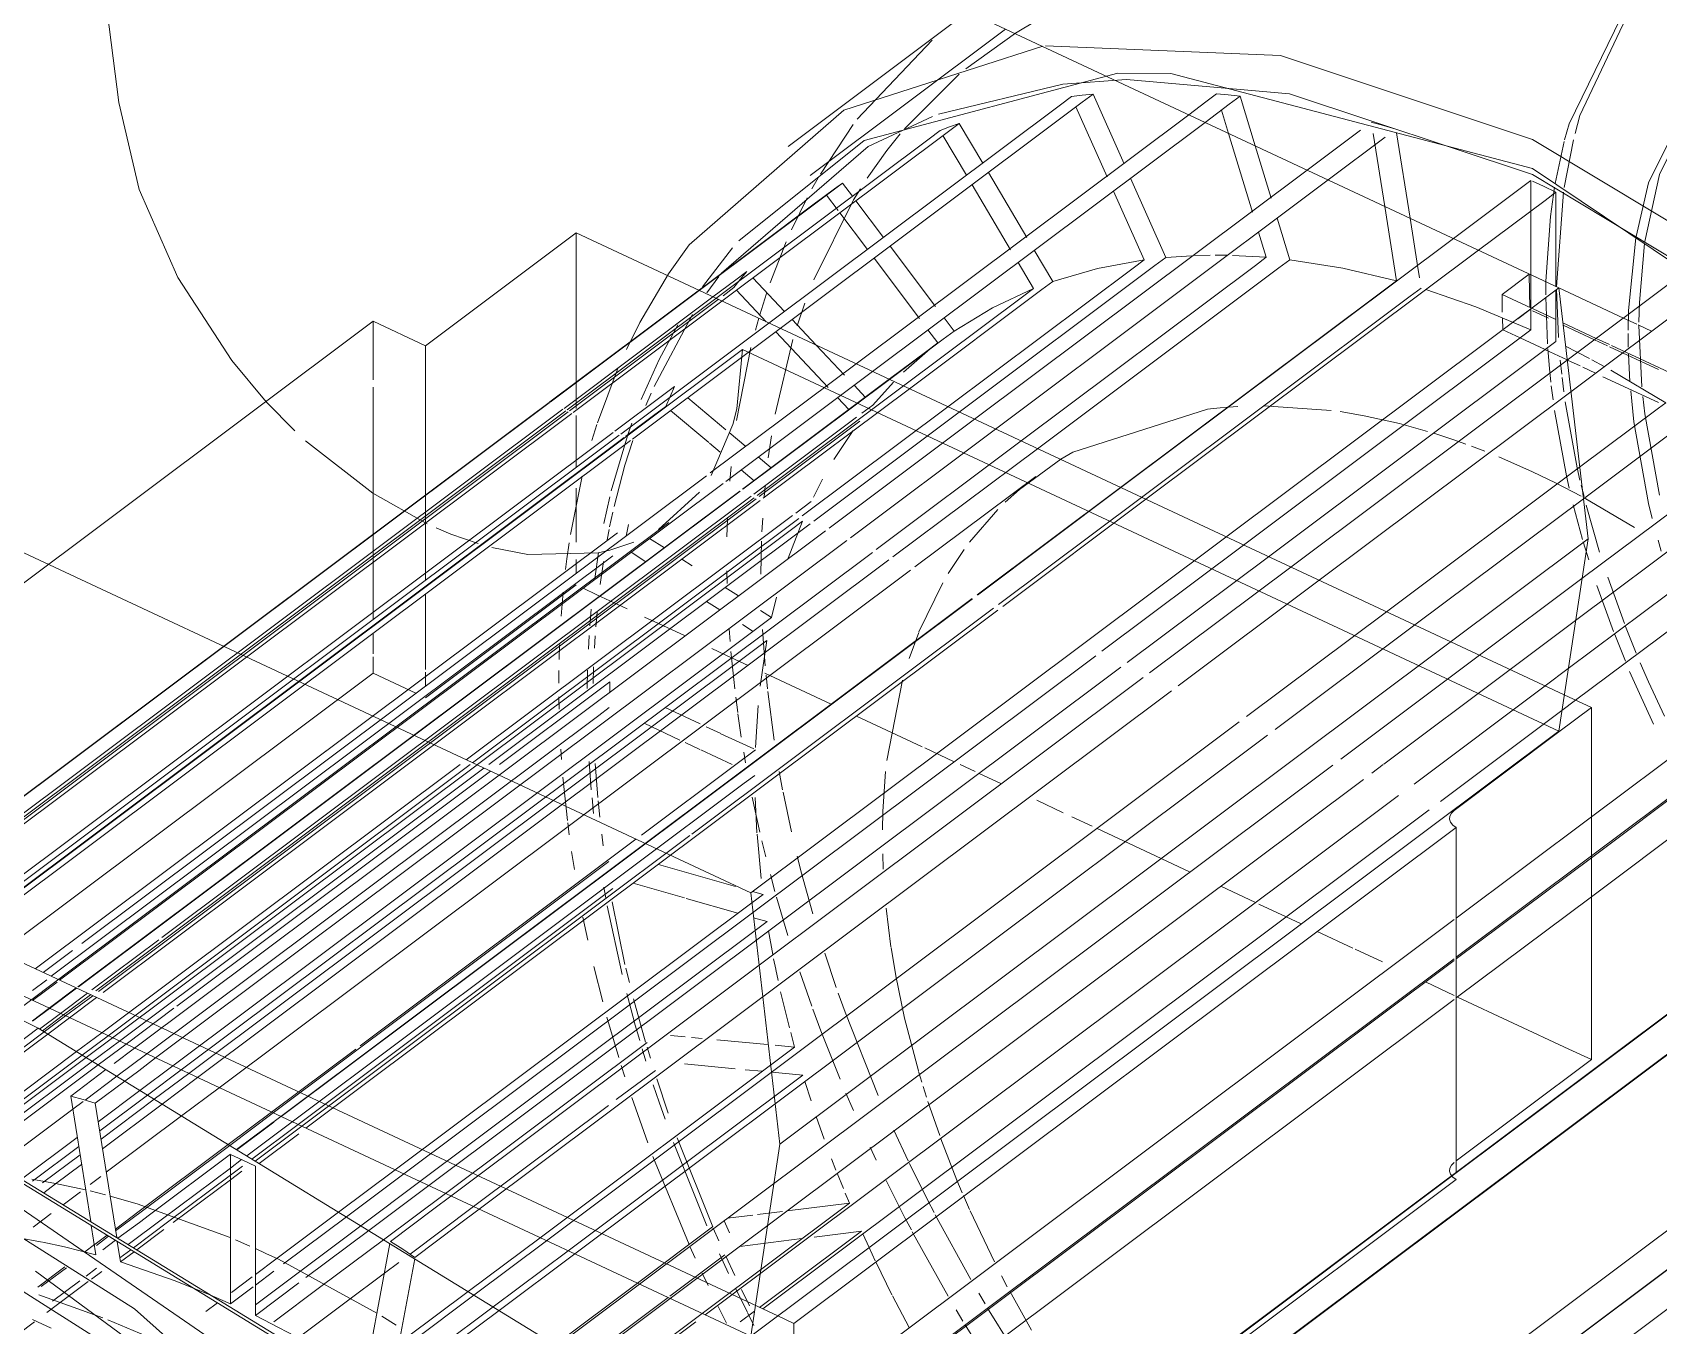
# Model space of a CAD drawing. Header units: metres. Extents: x 147 to 427, y -16 to 162.
# Drawn here: x 407.6373 to 407.7303, y -10.0002 to -9.9262 of the extents above; entities that cross this region are included whole.
import ezdxf

# ---------------------------------------------------------------- set-up
doc = ezdxf.new("R2010")
doc.units = ezdxf.units.M
doc.layers.add('P-PIPE', color=7, linetype='Continuous', lineweight=5)
doc.layers.add('P-SANR-FIXT', color=7, linetype='Continuous', lineweight=5)

# ---------------------------------------------------------------- blocks, each defined once
blk = doc.blocks.new('Bomba Jacuzzi1 - 15B-T 1_1_2CV TRIF_220_380V _1 1_2CV_-V294-CAIXA D')
at = {"layer": 'P-SANR-FIXT', "color": 4, "lineweight": 15, "true_color": 0x00ffff}
for p, q in [((177.049923, -9.902236), (177.132467, -9.940847)), ((177.111296, -9.930944), (177.112272, -9.930213)), ((177.112235, -9.931383), (177.113617, -9.930348)), ((177.118073, -9.934114), (177.121121, -9.931831)), ((177.119275, -9.934677), (177.122529, -9.932239)), ((177.126447, -9.938031), (177.130255, -9.935177)), ((177.127876, -9.9387), (177.131683, -9.935847)), ((177.132949, -9.944992), (177.139406, -9.940154)), ((177.086244, -9.975483), (177.132467, -9.940847)), ((177.132467, -9.940847), (177.134138, -9.955223)), ((177.133159, -9.9468), (177.140813, -9.941065)), ((177.133794, -9.957489), (177.148307, -9.946614)), ((177.133428, -9.959895), (177.149651, -9.947739)), ((177.133871, -9.952922), (177.139368, -9.948803)), ((177.086244, -9.975483), (177.039993, -9.953848)), ((177.133432, -9.964458), (177.146806, -9.954437)), ((177.13433, -9.971132), (177.156699, -9.954371)), ((177.087915, -9.989859), (177.134138, -9.955223)), ((177.134138, -9.955223), (177.132467, -9.96622)), ((177.13433, -9.973369), (177.15794, -9.955678)), ((177.13433, -9.975706), (177.153781, -9.961131)), ((177.09616, -10.014284), (177.164333, -9.963202)), ((177.09783, -10.015307), (177.165434, -9.964651)), ((177.13433, -9.964878), (177.132781, -9.964153)), ((177.132467, -9.966274), (177.13433, -9.964878)), ((177.13433, -9.985026), (177.13433, -9.964878)), ((177.132467, -9.96622), (177.086244, -10.000855)), ((177.088713, -10.000129), (177.126596, -9.971742)), ((177.126596, -9.971742), (177.126596, -9.991478)), ((177.105391, -10.021999), (177.170984, -9.97285)), ((177.106203, -10.023635), (177.171912, -9.974398)), ((177.087915, -9.989859), (177.086244, -9.975483)), ((177.104382, -10.020491), (177.164611, -9.975361)), ((177.039558, -9.979018), (177.086244, -10.000855)), ((177.043952, -9.982458), (177.047522, -9.979782)), ((177.038567, -9.988419), (177.045492, -9.98323)), ((177.045492, -9.98323), (177.100624, -10.01702)), ((177.13433, -9.985026), (177.126596, -9.990821)), ((177.050434, -9.98626), (177.051235, -9.98566)), ((177.056842, -9.990186), (177.058961, -9.988598)), ((177.058119, -9.990969), (177.060389, -9.989268)), ((177.086244, -10.000855), (177.087915, -9.989859)), ((177.044262, -9.991712), (177.093929, -10.022125)), ((177.065632, -9.995433), (177.068112, -9.993575)), ((177.067039, -9.996344), (177.069519, -9.994486)), ((177.075167, -10.001418), (177.077003, -10.000043)), ((177.087789, -9.999697), (177.088713, -10.000129)), ((177.088713, -10.00972), (177.088713, -10.000129))]:
    blk.add_line(p, q, dxfattribs=at)
at = {"layer": 'P-SANR-FIXT', "color": 131, "lineweight": 15, "true_color": 0x80ffff}
for p, q in [((177.050096, -9.930241), (177.048144, -9.914999)), ((177.098003, -9.925557), (177.088394, -9.932757)), ((177.100818, -9.926043), (177.08964, -9.93442)), ((177.102944, -9.927015), (177.091576, -9.930689)), ((177.092729, -9.932412), (177.107238, -9.928563)), ((177.087287, -9.942873), (177.103967, -9.930375)), ((177.087935, -9.943176), (177.105209, -9.930233)), ((177.112272, -9.930213), (177.112892, -9.929748)), ((177.113617, -9.930348), (177.114237, -9.929883)), ((177.114237, -9.929883), (177.1151, -9.932724)), ((177.092267, -9.945202), (177.111296, -9.930944)), ((177.084595, -9.941614), (177.097554, -9.931904)), ((177.093206, -9.945642), (177.112235, -9.931383)), ((177.123181, -9.931978), (177.123958, -9.936867)), ((177.084258, -9.941456), (177.096452, -9.93232)), ((177.085564, -9.938164), (177.092729, -9.932412)), ((177.099045, -9.948373), (177.118073, -9.934114)), ((177.100247, -9.948935), (177.119275, -9.934677)), ((177.130255, -9.935177), (177.130875, -9.934713)), ((177.130969, -9.934756), (177.131589, -9.935043)), ((177.131589, -9.935043), (177.132303, -9.935383)), ((177.090751, -9.935398), (177.03612, -9.976333)), ((177.083294, -9.941005), (177.090882, -9.935319)), ((177.131683, -9.935847), (177.132303, -9.935383)), ((177.131986, -9.936778), (177.132226, -9.935086)), ((177.132303, -9.935383), (177.132303, -9.940771)), ((177.132727, -9.935386), (177.132343, -9.940789)), ((177.076255, -9.937712), (177.067639, -9.944168)), ((177.132781, -9.964153), (177.076255, -9.937712)), ((177.107418, -9.952289), (177.126447, -9.938031)), ((177.108847, -9.952958), (177.127876, -9.9387)), ((177.136881, -9.937985), (177.136459, -9.942158)), ((177.137079, -9.941693), (177.137377, -9.938317)), ((177.132467, -9.940856), (177.136162, -9.942585)), ((177.064638, -9.942764), (177.037385, -9.963185)), ((177.067639, -9.944168), (177.064638, -9.942764)), ((177.134612, -9.943746), (177.1327, -9.942851)), ((177.13286, -9.9442), (177.133525, -9.944537)), ((177.039558, -9.979018), (177.085781, -9.944382)), ((177.085781, -9.944382), (177.085446, -9.94777)), ((177.132467, -9.96622), (177.085781, -9.944382)), ((177.115867, -9.956242), (177.131683, -9.944391)), ((177.11714, -9.956837), (177.132949, -9.944992)), ((177.118755, -9.957593), (177.133159, -9.9468)), ((177.133661, -9.951115), (177.138165, -9.947739)), ((177.124224, -9.960151), (177.133871, -9.952922)), ((177.133011, -9.962642), (177.145462, -9.953312)), ((177.133917, -9.952878), (177.136799, -9.954579)), ((177.047522, -9.979782), (177.081554, -9.954282)), ((177.127929, -9.961884), (177.133794, -9.957489)), ((177.129681, -9.962703), (177.133428, -9.959895)), ((177.13433, -9.97347), (177.152539, -9.959825)), ((177.132645, -9.965048), (177.133432, -9.964458)), ((177.126478, -9.970762), (177.132467, -9.966274)), ((177.126596, -9.991516), (177.158986, -9.967246)), ((177.097857, -10.015324), (177.160088, -9.968694)), ((177.126596, -9.976927), (177.13433, -9.971132)), ((177.126596, -9.979163), (177.13433, -9.973369)), ((177.126596, -9.9815), (177.13433, -9.975706)), ((177.085478, -10.007737), (177.126478, -9.977016)), ((177.043867, -9.979152), (177.087789, -9.999697)), ((177.08712, -10.008743), (177.126478, -9.979252)), ((177.088835, -10.009795), (177.126478, -9.981589)), ((177.049827, -9.985251), (177.051003, -9.984371)), ((177.051235, -9.98566), (177.052205, -9.984933)), ((177.133048, -9.984426), (177.13433, -9.985026)), ((177.047348, -9.98711), (177.04936, -9.985601)), ((177.047348, -9.98711), (177.04849, -9.994301)), ((177.048755, -9.987518), (177.050434, -9.98626)), ((177.049977, -9.995212), (177.048755, -9.987518)), ((177.056481, -9.990457), (177.056481, -9.996674)), ((177.057909, -9.997535), (177.057909, -9.991126)), ((177.093699, -10.022209), (177.044117, -9.991821)), ((177.045114, -9.991877), (177.04648, -9.992116)), ((177.04648, -9.992116), (177.048192, -9.992483)), ((177.064391, -9.994813), (177.067825, -9.99224)), ((177.126596, -9.99189), (177.096463, -10.01447)), ((177.05115, -9.993281), (177.056471, -9.995211)), ((177.068112, -9.993575), (177.069098, -9.992835)), ((177.069519, -9.994486), (177.070713, -9.993591)), ((177.065608, -9.995559), (177.064498, -10.001508)), ((177.065915, -10.002363), (177.067023, -9.996427)), ((177.071857, -9.999389), (177.076182, -9.996149)), ((177.059228, -9.996458), (177.06485, -9.999533)), ((177.077003, -10.000043), (177.079887, -9.997882)), ((177.078357, -10.00116), (177.081639, -9.998701))]:
    blk.add_line(p, q, dxfattribs=at)
at = {"layer": 'P-SANR-FIXT', "color": 254, "lineweight": 15, "true_color": 0xbfffff}
for p, q in [((177.092332, -9.931198), (177.096622, -9.926671)), ((177.103967, -9.930375), (177.104587, -9.929911)), ((177.105209, -9.930233), (177.105829, -9.929768)), ((177.105829, -9.929768), (177.107602, -9.933752)), ((177.11358, -9.932013), (177.113175, -9.930679)), ((177.090229, -9.934345), (177.092104, -9.931501)), ((177.096452, -9.93232), (177.097072, -9.931855)), ((177.097554, -9.931904), (177.098174, -9.931439)), ((177.098174, -9.931439), (177.099516, -9.93371)), ((177.122508, -9.936189), (177.121845, -9.93202)), ((177.094031, -9.933001), (177.092908, -9.934581)), ((177.1151, -9.932724), (177.11601, -9.935717)), ((177.132262, -9.934878), (177.132777, -9.93248)), ((177.133304, -9.932386), (177.132767, -9.935115)), ((177.090882, -9.935319), (177.091502, -9.934855)), ((177.091502, -9.934855), (177.092067, -9.935605)), ((177.130875, -9.93557), (177.130875, -9.934713)), ((177.130875, -9.940103), (177.130875, -9.935586)), ((177.083278, -9.940998), (177.089952, -9.935997)), ((177.123958, -9.936867), (177.124388, -9.939574)), ((177.131734, -9.94048), (177.131986, -9.936778)), ((177.076255, -9.947753), (177.076255, -9.937712)), ((177.083478, -9.94079), (177.085206, -9.938572)), ((177.098175, -9.947966), (177.109369, -9.939579)), ((177.081544, -9.94006), (177.079897, -9.942846)), ((177.08374, -9.941133), (177.084422, -9.940201)), ((177.08408, -9.941373), (177.085396, -9.940387)), ((177.102648, -9.950059), (177.116462, -9.939708)), ((177.074771, -9.947391), (177.083294, -9.941005)), ((177.075748, -9.947833), (177.084258, -9.941456)), ((177.108605, -9.952845), (177.123973, -9.941329)), ((177.132303, -9.94097), (177.132303, -9.943926)), ((177.076089, -9.947987), (177.084595, -9.941614)), ((177.136459, -9.942158), (177.136433, -9.94327)), ((177.137053, -9.942816), (177.137079, -9.941693)), ((177.064638, -9.946125), (177.064638, -9.942764)), ((177.078817, -9.94922), (177.087287, -9.942873)), ((177.085723, -9.944834), (177.087935, -9.943176)), ((177.134506, -9.943825), (177.132716, -9.942987)), ((177.136162, -9.942585), (177.136925, -9.942942)), ((177.137007, -9.94298), (177.137776, -9.94334)), ((177.067639, -9.957596), (177.067639, -9.944168)), ((177.114438, -9.955573), (177.130255, -9.943721)), ((177.131683, -9.944391), (177.132303, -9.943926)), ((177.135359, -9.944095), (177.134612, -9.943746)), ((177.140345, -9.946427), (177.135474, -9.944149)), ((177.083928, -9.951451), (177.092267, -9.945202)), ((177.133525, -9.944537), (177.134228, -9.944903)), ((177.134362, -9.944974), (177.13507, -9.945357)), ((177.084813, -9.95193), (177.093206, -9.945642)), ((177.135452, -9.945569), (177.138581, -9.947427)), ((177.064638, -9.956564), (177.064638, -9.946541)), ((177.036835, -9.975817), (177.074708, -9.947438)), ((177.037762, -9.976296), (177.075677, -9.947886)), ((177.038099, -9.976454), (177.076015, -9.948043)), ((177.060175, -9.949046), (177.058536, -9.94737)), ((177.138228, -9.952729), (177.137386, -9.948056)), ((177.138165, -9.947739), (177.138581, -9.947427)), ((177.076255, -9.95114), (177.076255, -9.948154)), ((177.090729, -9.954604), (177.099045, -9.948373)), ((177.091946, -9.955154), (177.100247, -9.948935)), ((177.123355, -9.948625), (177.124959, -9.949071)), ((177.03936, -9.978785), (177.078719, -9.949294)), ((177.125321, -9.949181), (177.126401, -9.949533)), ((177.122609, -9.959395), (177.133661, -9.951115)), ((177.04671, -9.980481), (177.084663, -9.952043)), ((177.099212, -9.958438), (177.107418, -9.952289)), ((177.132272, -9.95201), (177.133739, -9.952781)), ((177.133749, -9.952144), (177.13391, -9.952803)), ((177.10066, -9.959093), (177.108847, -9.952958)), ((177.051003, -9.984371), (177.090526, -9.954756)), ((177.052205, -9.984933), (177.091733, -9.955314)), ((177.107772, -9.962307), (177.115867, -9.956242)), ((177.064638, -9.957781), (177.064638, -9.956568)), ((177.109062, -9.96289), (177.11714, -9.956837)), ((177.110698, -9.96363), (177.118755, -9.957593)), ((177.059376, -9.988288), (177.098935, -9.958646)), ((177.060805, -9.988956), (177.100371, -9.95931)), ((177.116239, -9.966134), (177.124224, -9.960151)), ((177.119992, -9.96783), (177.127929, -9.961884)), ((177.067825, -9.99224), (177.107421, -9.962571)), ((177.122457, -9.968116), (177.129681, -9.962703)), ((177.131681, -9.963639), (177.133011, -9.962642)), ((177.069098, -9.992835), (177.108699, -9.963162)), ((177.070713, -9.993591), (177.110321, -9.963912)), ((177.125701, -9.970251), (177.132645, -9.965048)), ((177.076182, -9.996149), (177.115813, -9.966453)), ((177.079887, -9.997882), (177.119533, -9.968174)), ((177.121767, -9.968633), (177.12243, -9.968136)), ((177.081639, -9.998701), (177.121293, -9.968988)), ((177.086936, -9.999298), (177.12506, -9.970731)), ((177.126596, -9.979265), (177.13433, -9.97347)), ((177.105383, -10.021986), (177.165541, -9.976909)), ((177.118654, -9.977693), (177.120681, -9.978641)), ((177.120818, -9.978705), (177.122387, -9.979439)), ((177.087194, -10.008789), (177.126478, -9.979354)), ((177.045164, -9.98164), (177.046566, -9.980589)), ((177.124835, -9.980584), (177.126478, -9.981353)), ((177.126672, -9.981444), (177.133048, -9.984426)), ((177.048584, -9.985125), (177.050133, -9.983964)), ((177.05258, -9.987575), (177.054606, -9.986057)), ((177.055846, -9.986636), (177.053688, -9.988253)), ((177.057902, -9.990836), (177.060563, -9.988843)), ((177.04648, -9.992146), (177.04797, -9.991029)), ((177.049068, -9.991715), (177.048456, -9.992173)), ((177.063114, -9.99403), (177.066395, -9.991571)), ((177.096188, -10.014301), (177.126596, -9.991516)), ((177.047901, -9.992589), (177.046909, -9.993333)), ((177.04846, -9.992547), (177.049328, -9.992765)), ((177.053208, -9.994354), (177.056481, -9.991901)), ((177.049595, -9.992836), (177.05115, -9.993281)), ((177.051125, -9.995915), (177.052679, -9.99475)), ((177.056774, -9.995339), (177.057597, -9.995699)), ((177.060805, -9.9975), (177.064391, -9.994813)), ((177.070415, -9.998505), (177.074567, -9.995394)), ((177.056481, -9.996674), (177.056481, -9.999)), ((177.057909, -9.99967), (177.057909, -9.997535)), ((177.057909, -9.99967), (177.060389, -9.997812)), ((177.056481, -9.999), (177.055485, -9.99856)), ((177.065152, -9.999718), (177.065971, -10.00023)), ((177.068412, -10.001971), (177.071857, -9.999389)), ((177.07852, -10.003472), (177.083096, -10.000043))]:
    blk.add_line(p, q, dxfattribs=at)
at = {"layer": 'P-SANR-FIXT', "color": 7, "lineweight": 15, "true_color": 0xdfffff}
for p, q in [((177.101383, -9.926269), (177.098544, -9.92832)), ((177.106626, -9.934492), (177.10485, -9.930502)), ((177.094793, -9.932046), (177.094031, -9.933001)), ((177.098582, -9.93441), (177.097239, -9.932139)), ((177.114951, -9.936521), (177.11358, -9.932013)), ((177.089747, -9.935196), (177.090101, -9.934566)), ((177.099839, -9.934256), (177.102033, -9.937968)), ((177.10797, -9.934579), (177.109989, -9.939114)), ((177.089952, -9.935997), (177.090572, -9.935533)), ((177.09125, -9.936434), (177.090581, -9.935545)), ((177.092523, -9.935178), (177.092132, -9.935816)), ((177.092264, -9.935868), (177.09384, -9.937963)), ((177.116358, -9.936863), (177.117082, -9.939243)), ((177.123186, -9.940455), (177.122508, -9.936189)), ((177.101708, -9.949619), (177.115117, -9.939571)), ((177.109369, -9.939579), (177.109989, -9.939114)), ((177.109989, -9.939114), (177.111481, -9.939014)), ((177.116462, -9.939708), (177.117082, -9.939243)), ((177.124388, -9.939574), (177.124499, -9.940274)), ((177.085396, -9.940387), (177.086016, -9.939923)), ((177.097525, -9.947662), (177.108125, -9.939719)), ((177.129224, -9.941226), (177.130774, -9.940064)), ((177.130875, -9.943256), (177.130875, -9.940103)), ((177.130969, -9.940155), (177.131855, -9.94057)), ((177.131723, -9.941263), (177.131734, -9.94048)), ((177.074755, -9.947384), (177.083278, -9.940998)), ((177.075568, -9.947752), (177.08408, -9.941373)), ((177.095322, -9.946631), (177.102902, -9.940951)), ((177.107402, -9.952282), (177.122566, -9.94092)), ((177.123973, -9.941329), (177.124593, -9.940865)), ((177.13091, -9.942014), (177.129224, -9.941226)), ((177.129224, -9.941226), (177.129236, -9.942239)), ((177.132344, -9.940925), (177.132447, -9.943698)), ((177.132303, -9.942666), (177.130969, -9.942042)), ((177.079897, -9.942846), (177.079132, -9.944384)), ((177.130255, -9.943721), (177.130875, -9.943256)), ((177.137219, -9.946521), (177.137051, -9.943001)), ((177.130254, -9.943722), (177.131683, -9.944391)), ((177.131933, -9.945465), (177.131841, -9.944353)), ((177.135252, -9.944174), (177.134506, -9.943825)), ((177.138165, -9.945536), (177.135369, -9.944229)), ((177.136431, -9.943465), (177.136443, -9.944258)), ((177.079473, -9.949517), (177.085723, -9.944834)), ((177.131711, -9.944404), (177.132948, -9.944982)), ((177.132957, -9.944986), (177.133685, -9.945327)), ((177.136454, -9.944641), (177.136538, -9.94624)), ((177.133836, -9.945398), (177.134571, -9.945741)), ((177.134993, -9.945939), (177.138165, -9.947423)), ((177.136579, -9.946751), (177.136766, -9.948521)), ((177.137386, -9.948056), (177.137274, -9.947082)), ((177.036825, -9.975806), (177.074693, -9.947431)), ((177.037584, -9.976213), (177.075498, -9.947804)), ((177.089848, -9.954206), (177.098175, -9.947966)), ((177.113301, -9.947698), (177.114107, -9.947642)), ((177.115602, -9.947605), (177.119448, -9.947868)), ((177.040163, -9.978972), (177.079369, -9.949594)), ((177.126401, -9.949533), (177.12715, -9.949795)), ((177.12748, -9.949916), (177.128237, -9.950204)), ((177.09438, -9.956254), (177.102648, -9.950059)), ((177.129044, -9.950528), (177.130969, -9.951376)), ((177.04799, -9.978379), (177.08372, -9.951607)), ((177.102546, -9.951644), (177.095635, -9.956822)), ((177.130969, -9.951376), (177.132272, -9.95201)), ((177.13306, -9.952318), (177.132901, -9.951613)), ((177.133521, -9.951148), (177.13368, -9.951853)), ((177.083322, -9.95254), (177.080963, -9.95469)), ((177.100414, -9.958982), (177.108605, -9.952845)), ((177.134034, -9.953287), (177.134805, -9.955986)), ((177.071256, -9.968136), (177.089653, -9.954352)), ((177.134176, -9.956422), (177.133864, -9.955383)), ((177.138145, -9.955294), (177.138322, -9.955916)), ((177.054606, -9.986057), (177.094145, -9.95643)), ((177.07819, -9.955877), (177.077526, -9.956025)), ((177.106324, -9.961653), (177.114438, -9.955573)), ((177.09539, -9.957006), (177.055846, -9.986636)), ((177.064638, -9.959845), (177.064638, -9.957781)), ((177.082885, -9.972117), (177.100127, -9.959197)), ((177.114603, -9.965395), (177.122609, -9.959395)), ((177.136276, -9.96223), (177.135665, -9.960703)), ((177.136285, -9.960239), (177.136896, -9.961766)), ((177.066395, -9.991571), (177.105985, -9.961907)), ((177.124186, -9.969254), (177.131681, -9.963639)), ((177.074567, -9.995394), (177.114191, -9.965703)), ((177.050133, -9.983964), (177.07098, -9.968343)), ((177.083638, -9.999637), (177.123301, -9.969917)), ((177.060563, -9.988843), (177.082766, -9.972205)), ((177.116877, -9.976862), (177.117731, -9.977262)), ((177.045771, -9.980042), (177.04744, -9.978791)), ((177.046034, -9.983563), (177.04728, -9.982629)), ((177.048003, -9.984769), (177.049483, -9.98366)), ((177.048232, -9.98491), (177.04974, -9.98378)), ((177.041733, -9.990258), (177.048584, -9.985125)), ((177.05174, -9.98706), (177.053666, -9.985617)), ((177.052126, -9.987296), (177.054098, -9.985819)), ((177.04917, -9.99013), (177.05258, -9.987575)), ((177.053688, -9.988253), (177.049384, -9.991478)), ((177.056827, -9.990178), (177.05936, -9.98828)), ((177.045161, -9.991989), (177.047808, -9.990006)), ((177.045735, -9.992085), (177.047882, -9.990476)), ((177.051855, -9.993904), (177.056481, -9.990437)), ((177.056481, -9.991901), (177.057141, -9.991407)), ((177.06394, -9.994537), (177.06732, -9.992004)), ((177.065243, -9.995335), (177.068778, -9.992686)), ((177.098344, -9.992656), (177.098036, -9.99192)), ((177.09876, -9.99361), (177.098411, -9.992813)), ((177.046237, -9.993836), (177.045205, -9.99461)), ((177.048526, -9.994522), (177.048792, -9.996199)), ((177.05005, -9.995256), (177.051272, -9.994341)), ((177.059518, -9.996724), (177.063114, -9.99403)), ((177.100185, -9.996609), (177.098788, -9.993675)), ((177.050199, -9.996608), (177.050013, -9.995434)), ((177.048792, -9.996199), (177.046992, -9.995744)), ((177.050199, -9.996608), (177.050977, -9.996025)), ((177.071519, -9.999182), (177.075803, -9.995972)), ((177.053331, -9.997687), (177.050199, -9.996608)), ((177.057909, -9.99793), (177.058961, -9.997142)), ((177.055313, -9.998486), (177.053331, -9.997687)), ((177.056481, -9.999), (177.057777, -9.998029)), ((177.075058, -10.001351), (177.079764, -9.997825)), ((177.102312, -10.000517), (177.10106, -9.998286)), ((177.066873, -10.001159), (177.070415, -9.998505))]:
    blk.add_line(p, q, dxfattribs=at)
at = {"layer": 'P-SANR-FIXT', "color": 7, "lineweight": 15, "true_color": 0xefffff}
for p, q in [((177.09817, -9.928633), (177.095036, -9.931758)), ((177.101101, -9.938673), (177.098905, -9.934957)), ((177.088577, -9.93754), (177.089472, -9.93571)), ((177.092132, -9.935816), (177.089861, -9.940388)), ((177.108745, -9.939254), (177.106991, -9.935312)), ((177.092919, -9.938653), (177.091343, -9.936558)), ((177.115737, -9.939107), (177.115296, -9.937658)), ((177.094219, -9.938467), (177.096815, -9.941918)), ((177.102467, -9.938702), (177.103522, -9.940487)), ((177.108125, -9.939719), (177.108745, -9.939254)), ((177.111623, -9.939009), (177.112519, -9.938987)), ((177.112817, -9.938985), (177.11348, -9.938991)), ((177.113808, -9.938999), (177.115737, -9.939107)), ((177.115117, -9.939571), (177.115737, -9.939107)), ((177.085647, -9.940378), (177.086016, -9.939923)), ((177.086362, -9.94029), (177.088172, -9.94221)), ((177.102902, -9.940951), (177.103522, -9.940487)), ((177.122566, -9.94092), (177.123186, -9.940455)), ((177.094982, -9.946472), (177.101798, -9.941365)), ((177.13182, -9.944056), (177.131724, -9.94139)), ((177.131885, -9.942599), (177.130969, -9.94217)), ((177.129245, -9.942577), (177.129271, -9.943242)), ((177.129271, -9.943263), (177.130254, -9.943722)), ((177.094181, -9.946098), (177.097256, -9.943794)), ((177.132553, -9.945001), (177.132635, -9.945802)), ((177.132015, -9.946259), (177.131933, -9.945465)), ((177.132657, -9.94599), (177.132757, -9.9468)), ((177.086957, -9.952899), (177.095322, -9.946631)), ((177.132137, -9.947264), (177.132038, -9.946462)), ((177.089189, -9.953908), (177.097525, -9.947662)), ((177.132901, -9.951613), (177.132221, -9.947871)), ((177.132836, -9.947373), (177.133521, -9.951148)), ((177.093427, -9.955823), (177.101708, -9.949619)), ((177.101624, -9.952387), (177.103991, -9.950662)), ((177.076255, -9.955401), (177.076255, -9.952311)), ((177.099196, -9.958431), (177.107402, -9.952282)), ((177.049212, -9.981182), (177.086787, -9.953026)), ((177.133825, -9.95525), (177.13329, -9.953267)), ((177.07033, -9.968039), (177.089, -9.95405)), ((177.070618, -9.968136), (177.088577, -9.95468)), ((177.079563, -9.955416), (177.07819, -9.955877)), ((177.053666, -9.985617), (177.093201, -9.955993)), ((177.135597, -9.960526), (177.134647, -9.957882)), ((177.135264, -9.95741), (177.136217, -9.960061)), ((177.05936, -9.98828), (177.098919, -9.958638)), ((177.067639, -9.962694), (177.067639, -9.958384)), ((177.077445, -9.958417), (177.079168, -9.959223)), ((177.08097, -9.960066), (177.08249, -9.960777)), ((177.054098, -9.985819), (177.086552, -9.9615)), ((177.085153, -9.962023), (177.086094, -9.962463)), ((177.087044, -9.962907), (177.090847, -9.964686)), ((177.092293, -9.965362), (177.094864, -9.966565)), ((177.049483, -9.98366), (177.0702, -9.968136)), ((177.04974, -9.98378), (177.070587, -9.968159)), ((177.098223, -9.968136), (177.099083, -9.968539)), ((177.099313, -9.968646), (177.100586, -9.969242)), ((177.093779, -9.971876), (177.093805, -9.97082)), ((177.106055, -9.9718), (177.109725, -9.973516)), ((177.093829, -9.974128), (177.093795, -9.973251)), ((177.109759, -9.973533), (177.111336, -9.97427)), ((177.115308, -9.976128), (177.116877, -9.976862)), ((177.06732, -9.992004), (177.086494, -9.977636)), ((177.04728, -9.982629), (177.048826, -9.981471)), ((177.079575, -9.982823), (177.079154, -9.981248)), ((177.080225, -9.984024), (177.079538, -9.981549)), ((177.045161, -9.982829), (177.046139, -9.982096)), ((177.04573, -9.983376), (177.04694, -9.98247)), ((177.045836, -9.983441), (177.047058, -9.982526)), ((177.078022, -9.982598), (177.078701, -9.984914)), ((177.079892, -9.983938), (177.079586, -9.982866)), ((177.04048, -9.987724), (177.046034, -9.983563)), ((177.047681, -9.984572), (177.049123, -9.983492)), ((177.048921, -9.985332), (177.05051, -9.984141)), ((177.068778, -9.992686), (177.080319, -9.984039)), ((177.041144, -9.989908), (177.048003, -9.984769)), ((177.041372, -9.99005), (177.048232, -9.98491)), ((177.05131, -9.986796), (177.053184, -9.985392)), ((177.049007, -9.989107), (177.05174, -9.98706)), ((177.075803, -9.995972), (177.088606, -9.986378)), ((177.049082, -9.989577), (177.052126, -9.987296)), ((177.056355, -9.989888), (177.058831, -9.988033)), ((177.056442, -9.989942), (177.058929, -9.988078)), ((177.057412, -9.990536), (177.060014, -9.988586)), ((177.04453, -9.991876), (177.047725, -9.989483)), ((177.083736, -9.994534), (177.081823, -9.989768)), ((177.084069, -9.994602), (177.082034, -9.989508)), ((177.098036, -9.99192), (177.097118, -9.989558)), ((177.080646, -9.990574), (177.082719, -9.99561)), ((177.05259, -9.994148), (177.056481, -9.991233)), ((177.062674, -9.993761), (177.065904, -9.991341)), ((177.045801, -9.992654), (177.04648, -9.992146)), ((177.096376, -9.9931), (177.096731, -9.993785)), ((177.051272, -9.994341), (177.051855, -9.993904)), ((177.06035, -9.997226), (177.06394, -9.994537)), ((177.096794, -9.993907), (177.098828, -9.997604)), ((177.045712, -9.99547), (177.044289, -9.995213)), ((177.046992, -9.995744), (177.045745, -9.995476)), ((177.049176, -9.995911), (177.049903, -9.995366)), ((177.061663, -9.998017), (177.065243, -9.995335)), ((177.070082, -9.998302), (177.074195, -9.99522)), ((177.079764, -9.997825), (177.084062, -9.994604)), ((177.086755, -9.999213), (177.091663, -9.995535)), ((177.093365, -9.996535), (177.09301, -9.995776)), ((177.094322, -9.998484), (177.093399, -9.996605)), ((177.086037, -9.99947), (177.085365, -9.9981)), ((177.086176, -9.999129), (177.085711, -9.99818)), ((177.100922, -9.998029), (177.100597, -9.997411)), ((177.068412, -10.00151), (177.071519, -9.999182)), ((177.084381, -9.999155), (177.08486, -10.000114)), ((177.095303, -10.000363), (177.094349, -9.998538)), ((177.078359, -10.003374), (177.083459, -9.999553)), ((177.085647, -10.000043), (177.08646, -9.999434)), ((177.086423, -10.000236), (177.086053, -9.999502)), ((177.099795, -9.999251), (177.10114, -10.001433))]:
    blk.add_line(p, q, dxfattribs=at)
at = {"layer": 'P-SANR-FIXT', "color": 7, "lineweight": 15, "true_color": 0xf7ffff}
for p, q in [((177.08736, -9.940568), (177.088276, -9.938221)), ((177.095897, -9.942613), (177.093298, -9.939157)), ((177.102418, -9.9409), (177.101533, -9.939402)), ((177.085287, -9.940843), (177.085647, -9.940378)), ((177.087132, -9.942801), (177.085426, -9.940991)), ((177.101798, -9.941365), (177.102418, -9.9409)), ((177.080718, -9.946498), (177.082914, -9.942379)), ((177.089341, -9.941739), (177.088904, -9.943019)), ((177.130821, -9.942101), (177.130123, -9.942625)), ((177.088608, -9.942672), (177.089989, -9.944137)), ((177.097256, -9.943794), (177.097876, -9.943329)), ((177.097305, -9.94257), (177.097876, -9.943329)), ((177.078667, -9.945421), (177.077477, -9.948572)), ((177.085801, -9.952377), (177.094181, -9.946098)), ((177.078469, -9.949063), (177.081267, -9.946967)), ((177.086612, -9.952743), (177.094982, -9.946472)), ((177.077446, -9.948667), (177.077158, -9.949596)), ((177.086732, -9.952798), (177.09187, -9.948948)), ((177.039143, -9.97853), (177.078374, -9.949134)), ((177.047785, -9.980862), (177.085642, -9.952496)), ((177.100802, -9.953129), (177.101624, -9.952387)), ((177.048787, -9.981087), (177.086446, -9.952868)), ((177.048935, -9.98112), (177.086565, -9.952923)), ((177.09876, -9.95541), (177.100384, -9.95354)), ((177.06997, -9.967871), (177.088638, -9.953882)), ((177.088393, -9.956327), (177.089197, -9.954215)), ((177.088577, -9.95468), (177.089197, -9.954215)), ((177.086868, -9.95535), (177.08683, -9.957235)), ((177.076255, -9.957201), (177.076255, -9.956403)), ((177.097537, -9.957206), (177.098445, -9.955834)), ((177.076651, -9.958046), (177.077445, -9.958417)), ((177.084786, -9.957998), (177.085543, -9.958489)), ((177.095866, -9.960543), (177.097228, -9.957732)), ((177.080177, -9.959695), (177.08097, -9.960066)), ((177.053184, -9.985392), (177.086823, -9.960186)), ((177.064638, -9.961805), (177.064638, -9.960633)), ((177.086552, -9.9615), (177.087172, -9.961036)), ((177.086777, -9.963652), (177.087172, -9.961036)), ((177.086924, -9.960416), (177.087071, -9.96249)), ((177.095301, -9.962071), (177.095852, -9.960576)), ((177.064638, -9.962912), (177.064638, -9.961979)), ((177.08402, -9.961493), (177.085153, -9.962023)), ((177.043547, -9.978716), (177.064638, -9.962912)), ((177.064638, -9.962912), (177.067097, -9.964062)), ((177.067639, -9.963656), (177.067639, -9.962859)), ((177.076891, -9.963792), (177.07691, -9.962739)), ((177.077232, -9.963501), (177.077259, -9.96255)), ((177.071869, -9.968136), (177.07757, -9.963865)), ((177.094027, -9.967913), (177.094923, -9.963305)), ((177.075267, -9.964261), (177.075282, -9.964972)), ((177.081345, -9.964876), (177.083353, -9.965816)), ((177.094864, -9.966565), (177.096056, -9.967123)), ((177.0962, -9.96719), (177.097883, -9.967977)), ((177.049123, -9.983492), (177.069615, -9.968136)), ((177.053421, -9.98196), (177.071358, -9.96852)), ((177.077126, -9.969584), (177.077004, -9.96796)), ((177.077492, -9.970026), (177.077342, -9.968073)), ((177.079997, -9.972173), (177.085385, -9.968136)), ((177.060014, -9.988586), (177.085868, -9.969213)), ((177.075501, -9.968865), (177.075759, -9.971349)), ((177.093805, -9.97082), (177.093959, -9.968546)), ((177.102601, -9.970184), (177.104119, -9.970895)), ((177.104612, -9.971125), (177.105771, -9.971667)), ((177.063898, -9.984236), (177.079679, -9.972412)), ((177.058929, -9.988078), (177.078135, -9.973687)), ((177.089147, -9.974349), (177.089793, -9.976686)), ((177.113126, -9.975108), (177.115126, -9.976043)), ((177.065904, -9.991341), (177.08631, -9.976051)), ((177.087176, -9.977125), (177.086409, -9.976906)), ((177.094266, -9.978568), (177.093994, -9.976355)), ((177.086494, -9.977636), (177.087176, -9.977125)), ((177.087508, -9.979014), (177.087264, -9.977661)), ((177.094539, -9.980225), (177.094271, -9.978602)), ((177.046139, -9.982096), (177.047685, -9.980937)), ((177.04694, -9.98247), (177.048486, -9.981312)), ((177.047058, -9.982526), (177.048604, -9.981367)), ((177.045565, -9.983275), (177.046755, -9.982384)), ((177.05051, -9.984141), (177.053251, -9.982087)), ((177.091643, -9.982308), (177.093538, -9.987077)), ((177.040414, -9.987505), (177.045836, -9.983441)), ((177.041036, -9.989551), (177.047681, -9.984572)), ((177.058831, -9.988033), (177.063653, -9.98442)), ((177.074195, -9.99522), (177.088137, -9.984773)), ((177.04208, -9.990457), (177.048921, -9.985332)), ((177.089226, -9.985914), (177.087443, -9.985746)), ((177.088606, -9.986378), (177.089226, -9.985914)), ((177.096031, -9.986322), (177.095849, -9.985714)), ((177.048924, -9.988584), (177.05131, -9.986796)), ((177.089695, -9.987393), (177.08934, -9.986282)), ((177.096301, -9.987182), (177.096106, -9.986565)), ((177.097053, -9.98938), (177.096379, -9.987423)), ((177.05771, -9.990719), (177.060348, -9.988742)), ((177.09045, -9.989575), (177.089994, -9.988282)), ((177.05126, -9.993706), (177.056355, -9.989888)), ((177.05137, -9.993742), (177.056442, -9.989942)), ((177.056481, -9.991233), (177.057122, -9.990753)), ((177.052966, -9.994273), (177.056481, -9.99164)), ((177.09532, -9.99098), (177.096376, -9.9931)), ((177.066757, -9.996159), (177.070388, -9.993439)), ((177.083459, -9.999553), (177.091663, -9.993406)), ((177.050634, -9.995614), (177.05259, -9.994148)), ((177.059076, -9.996457), (177.062674, -9.993761)), ((177.095433, -9.994777), (177.095064, -9.994074)), ((177.092586, -9.994844), (177.089878, -9.995183)), ((177.091663, -9.995535), (177.092586, -9.994844)), ((177.09301, -9.995776), (177.092659, -9.995007)), ((177.097542, -9.998571), (177.095488, -9.99488)), ((177.057909, -9.999055), (177.06035, -9.997226)), ((177.063112, -9.998891), (177.065292, -9.997258)), ((177.05896, -10.000043), (177.061663, -9.998017)), ((177.049189, -9.999809), (177.045522, -9.998489)), ((177.066538, -10.000957), (177.070082, -9.998302)), ((177.076622, -10.00231), (177.081515, -9.998644)), ((177.099286, -9.998393), (177.099652, -9.999012)), ((177.052003, -10.000995), (177.049462, -9.999918)), ((177.099867, -10.002391), (177.098516, -10.000214))]:
    blk.add_line(p, q, dxfattribs=at)
at = {"layer": 'P-SANR-FIXT', "color": 7, "lineweight": 15, "true_color": 0xfbffff}
for p, q in [((177.075879, -9.947892), (177.084388, -9.941517)), ((177.084667, -9.941308), (177.085287, -9.940843)), ((177.086767, -9.942396), (177.087152, -9.941174)), ((177.096944, -9.944004), (177.096384, -9.94326)), ((177.089989, -9.944137), (177.091611, -9.945857)), ((177.094991, -9.945675), (177.096666, -9.944219)), ((177.094162, -9.946089), (177.096324, -9.944469)), ((177.080252, -9.947589), (177.080547, -9.946886)), ((177.081267, -9.946967), (177.081887, -9.946502)), ((177.037892, -9.976357), (177.075807, -9.947946)), ((177.086425, -9.952659), (177.09229, -9.948265)), ((177.09187, -9.948948), (177.09249, -9.948484)), ((177.090996, -9.950685), (177.092098, -9.949014)), ((177.089828, -9.952829), (177.09035, -9.951814)), ((177.052562, -9.978033), (177.086261, -9.952782)), ((177.088824, -9.953743), (177.089706, -9.953083)), ((177.084891, -9.957772), (177.084876, -9.95706)), ((177.067639, -9.964316), (177.076255, -9.95786)), ((177.084478, -9.959288), (177.083721, -9.958797)), ((177.087442, -9.959722), (177.087726, -9.958555)), ((177.086811, -9.959312), (177.087442, -9.959722)), ((177.086823, -9.960186), (177.087442, -9.959722)), ((177.085328, -9.963811), (177.08511, -9.961665)), ((177.07757, -9.963865), (177.07819, -9.9634)), ((177.08712, -9.963018), (177.0872, -9.963811)), ((177.086515, -9.967165), (177.086663, -9.96476)), ((177.087216, -9.963959), (177.087579, -9.966748)), ((177.083699, -9.965977), (177.084541, -9.966371)), ((177.084544, -9.966373), (177.086413, -9.967247)), ((177.085385, -9.968136), (177.086511, -9.967293)), ((177.085868, -9.969213), (177.086471, -9.968762)), ((177.087874, -9.968541), (177.088066, -9.969581)), ((177.077259, -9.970939), (177.077168, -9.970047)), ((177.077606, -9.971159), (177.07751, -9.970219)), ((177.086599, -9.972043), (177.086505, -9.970034)), ((177.088093, -9.969718), (177.088573, -9.971996)), ((177.075775, -9.971483), (177.075862, -9.972158)), ((177.077805, -9.972794), (177.077719, -9.972124)), ((177.086837, -9.974662), (177.086604, -9.972115)), ((177.075997, -9.973114), (177.076155, -9.974138)), ((177.08096, -9.973854), (177.085381, -9.975121)), ((177.088904, -9.973391), (177.089147, -9.974349)), ((177.060348, -9.988742), (177.078365, -9.975242)), ((177.077957, -9.975765), (177.077849, -9.975151)), ((177.08631, -9.976051), (177.08695, -9.975571)), ((177.086353, -9.9754), (177.08695, -9.975571)), ((177.088376, -9.977926), (177.087723, -9.975724)), ((177.07665, -9.976868), (177.076928, -9.978199)), ((177.078885, -9.980165), (177.07804, -9.976218)), ((177.079052, -9.97958), (177.078311, -9.975999)), ((177.048556, -9.981035), (177.05238, -9.978169)), ((177.077272, -9.979698), (177.077782, -9.981717)), ((177.087675, -9.979853), (177.087556, -9.979265)), ((177.090482, -9.978928), (177.09114, -9.980896)), ((177.079301, -9.980617), (177.079104, -9.979801)), ((177.087811, -9.980496), (177.087679, -9.979873)), ((177.046755, -9.982384), (177.048301, -9.981226)), ((177.088459, -9.983206), (177.087955, -9.981146)), ((177.091252, -9.981217), (177.091643, -9.982308)), ((177.045161, -9.982805), (177.04612, -9.982087)), ((177.091353, -9.986141), (177.090255, -9.983374)), ((177.080502, -9.984947), (177.080312, -9.984321)), ((177.081648, -9.983641), (177.082489, -9.98372)), ((177.082856, -9.983754), (177.08347, -9.983812)), ((177.084308, -9.983891), (177.087212, -9.984163)), ((177.087652, -9.984205), (177.088757, -9.984309)), ((177.088137, -9.984773), (177.088757, -9.984309)), ((177.088757, -9.984309), (177.08853, -9.983475)), ((177.049981, -9.985981), (177.051697, -9.984696)), ((177.080247, -9.98512), (177.080031, -9.984406)), ((177.078556, -9.987318), (177.080791, -9.985644)), ((177.078843, -9.985368), (177.079047, -9.986011)), ((177.081531, -9.988097), (177.080873, -9.986129)), ((177.092121, -9.98794), (177.091689, -9.986941)), ((177.04317, -9.991084), (177.047467, -9.987864)), ((177.070388, -9.993439), (177.078102, -9.987659)), ((177.079437, -9.987195), (177.080353, -9.98979)), ((177.094422, -9.989073), (177.095243, -9.990821)), ((177.091122, -9.991354), (177.090869, -9.990699)), ((177.056481, -9.99164), (177.057166, -9.991127)), ((177.091546, -9.992413), (177.091189, -9.991525)), ((177.091888, -9.993237), (177.091649, -9.992665)), ((177.095064, -9.994074), (177.093991, -9.991955)), ((177.088337, -9.993682), (177.091888, -9.993237)), ((177.091663, -9.993406), (177.091888, -9.993237)), ((177.0499, -9.994725), (177.05126, -9.993706)), ((177.049917, -9.994831), (177.05137, -9.993742)), ((177.050933, -9.995797), (177.052966, -9.994273)), ((177.084921, -9.99411), (177.086367, -9.993929)), ((177.086625, -9.993896), (177.088054, -9.993717)), ((177.084422, -9.995406), (177.084102, -9.994678)), ((177.048139, -9.996044), (177.048734, -9.995599)), ((177.081619, -9.998566), (177.084763, -9.99621)), ((177.082767, -9.995717), (177.083074, -9.996397)), ((177.084968, -9.997266), (177.08445, -9.996144)), ((177.085328, -9.99738), (177.084813, -9.996273)), ((177.057909, -9.997331), (177.059076, -9.996457)), ((177.065292, -9.997258), (177.066113, -9.996642)), ((177.083466, -9.997247), (177.083802, -9.997959)), ((177.056537, -9.99836), (177.057732, -9.997464)), ((177.055083, -9.999449), (177.055749, -9.99895)), ((177.060364, -10.00095), (177.063112, -9.998891)), ((177.09838, -9.999989), (177.098004, -9.999358))]:
    blk.add_line(p, q, dxfattribs=at)
at = {"layer": 'P-SANR-FIXT', "color": 7, "lineweight": 15, "true_color": 0xfdffff}
for p, q in [((177.086517, -9.943274), (177.086708, -9.942594)), ((177.090679, -9.946563), (177.087672, -9.943373)), ((177.088662, -9.943803), (177.087642, -9.948076)), ((177.096324, -9.944469), (177.096944, -9.944004)), ((177.085782, -9.952368), (177.094162, -9.946089)), ((177.08163, -9.947066), (177.081887, -9.946502)), ((177.092152, -9.946431), (177.092807, -9.947127)), ((177.093222, -9.947566), (177.094417, -9.946244)), ((177.092602, -9.948031), (177.093222, -9.947566)), ((177.085012, -9.949132), (177.085959, -9.949929)), ((177.047761, -9.980857), (177.085623, -9.952487)), ((177.087071, -9.952212), (177.087017, -9.952817)), ((177.086931, -9.95403), (177.086889, -9.954828)), ((177.082302, -9.956387), (177.082887, -9.956766)), ((177.077041, -9.960194), (177.077121, -9.959244)), ((177.077388, -9.960264), (177.077462, -9.959412)), ((177.086377, -9.96052), (177.085769, -9.960126)), ((177.076956, -9.961543), (177.077001, -9.960754)), ((177.077308, -9.961469), (177.077352, -9.960765)), ((177.075309, -9.961281), (177.075281, -9.962124)), ((177.075267, -9.962764), (177.07526, -9.963476)), ((177.078177, -9.964008), (177.07819, -9.9634)), ((177.085498, -9.965159), (177.085384, -9.964283)), ((177.051697, -9.984696), (177.077551, -9.965323)), ((177.085704, -9.966562), (177.085508, -9.965228)), ((177.082185, -9.966736), (177.08014, -9.965779)), ((177.075382, -9.967249), (177.075422, -9.967853)), ((177.08595, -9.968033), (177.085847, -9.967437)), ((177.086767, -9.972015), (177.086328, -9.970009)), ((177.087106, -9.973414), (177.086881, -9.972498)), ((177.082448, -9.97577), (177.079522, -9.974931)), ((177.087632, -9.975398), (177.087369, -9.974433)), ((177.085512, -9.976648), (177.082544, -9.975798)), ((177.089733, -9.981963), (177.089046, -9.979995)), ((177.04612, -9.982087), (177.047666, -9.980928)), ((177.090255, -9.983374), (177.089798, -9.982141)), ((177.085361, -9.98555), (177.082457, -9.985278)), ((177.048164, -9.987342), (177.049981, -9.985981)), ((177.086906, -9.985696), (177.085922, -9.985603)), ((177.047467, -9.987864), (177.04806, -9.987421)), ((177.09342, -9.990777), (177.093075, -9.990047)), ((177.048741, -9.995593), (177.04943, -9.995077)), ((177.048815, -9.995657), (177.049517, -9.99513)), ((177.089174, -9.995271), (177.085623, -9.995716)), ((177.050162, -9.996375), (177.050785, -9.995908)), ((177.048226, -9.997419), (177.048827, -9.996968)), ((177.046223, -10.000401), (177.045456, -10.000043))]:
    blk.add_line(p, q, dxfattribs=at)
at = {"layer": 'P-SANR-FIXT', "color": 7, "lineweight": 15, "true_color": 0xfeffff}
for p, q in [((177.085439, -9.948455), (177.086257, -9.944275)), ((177.081381, -9.947637), (177.08163, -9.947066)), ((177.082645, -9.94714), (177.084828, -9.948977)), ((177.091872, -9.947828), (177.091216, -9.947133)), ((177.080761, -9.948102), (177.081381, -9.947637)), ((177.083847, -9.949712), (177.081664, -9.947875)), ((177.079099, -9.949348), (177.080761, -9.948102)), ((177.079229, -9.949213), (177.079443, -9.948606)), ((177.039558, -9.978976), (177.078998, -9.949423)), ((177.078266, -9.952471), (177.079191, -9.949324)), ((177.084488, -9.950253), (177.083887, -9.949746)), ((177.087431, -9.94932), (177.08725, -9.950593)), ((177.086677, -9.950534), (177.087423, -9.951161)), ((177.07661, -9.951629), (177.075935, -9.954978)), ((177.085047, -9.951925), (177.085122, -9.951073)), ((177.086442, -9.951896), (177.085696, -9.951269)), ((177.077843, -9.954339), (177.078183, -9.952809)), ((177.078174, -9.954541), (177.078355, -9.953692)), ((177.07911, -9.95506), (177.079248, -9.954405)), ((177.084886, -9.955099), (177.084918, -9.954081)), ((177.045317, -9.97983), (177.078628, -9.954869)), ((177.075862, -9.955444), (177.075731, -9.956356)), ((177.078033, -9.955276), (177.078146, -9.954682)), ((177.080461, -9.955192), (177.081309, -9.955742)), ((177.046234, -9.980259), (177.078361, -9.956186)), ((177.075731, -9.956356), (177.075652, -9.956976)), ((177.07732, -9.957484), (177.077537, -9.956009)), ((177.080244, -9.95654), (177.079396, -9.95599)), ((177.077636, -9.957838), (177.077821, -9.956521)), ((177.075512, -9.958274), (177.075399, -9.959645)), ((177.085065, -9.961105), (177.085012, -9.960372)), ((177.077551, -9.965323), (177.078153, -9.964871)), ((177.083339, -9.967276), (177.082493, -9.96688)), ((177.085179, -9.968136), (177.083385, -9.967297)), ((177.045161, -9.981063), (177.045972, -9.980455)), ((177.085028, -9.994943), (177.08473, -9.994252)), ((177.045468, -9.998046), (177.047018, -9.996885)), ((177.045665, -9.998017), (177.047105, -9.996938)), ((177.048537, -9.997592), (177.049124, -9.997153)), ((177.045984, -9.999506), (177.048351, -9.997732)), ((177.046304, -9.998858), (177.047861, -9.997692)), ((177.044342, -10.000736), (177.045267, -10.000043)), ((177.045456, -10.000043), (177.045161, -9.999905))]:
    blk.add_line(p, q, dxfattribs=at)
at = {"layer": 'P-SANR-FIXT', "color": 254, "lineweight": 15, "true_color": 0xbfffff}
for points in [[(177.106256, -9.923844, 0), (177.102573, -9.925563, 0), (177.101383, -9.926269, 0)], [(177.132801, -9.932388, 0), (177.13306, -9.931459, 0), (177.136768, -9.923856, 0)], [(177.13703, -9.923894, 0), (177.13368, -9.930994, 0), (177.133397, -9.932016, 0)], [(177.142479, -9.92625, 0), (177.141057, -9.927898, 0), (177.137608, -9.934838, 0), (177.136895, -9.937907, 0)], [(177.137394, -9.938205, 0), (177.138228, -9.934373, 0), (177.141677, -9.927434, 0), (177.142591, -9.926329, 0)], [(177.104587, -9.929911, 0), (177.105205, -9.929834, 0), (177.105829, -9.929768, 0)], [(177.097072, -9.931855, 0), (177.09762, -9.931642, 0), (177.098174, -9.931439, 0)], [(177.090572, -9.935533, 0), (177.091034, -9.935189, 0), (177.091502, -9.934855, 0)], [(177.085446, -9.94777, 0), (177.085223, -9.948681, 0), (177.083977, -9.951589, 0)], [(177.136766, -9.948521, 0), (177.137608, -9.953193, 0), (177.137815, -9.954051, 0)], [(177.067745, -9.954359, 0), (177.06463, -9.952604, 0), (177.060783, -9.949612, 0)], [(177.070649, -9.955492, 0), (177.069097, -9.954949, 0), (177.068257, -9.954595, 0)], [(177.040894, -9.991068, 0), (177.059843, -10.004108, 0), (177.081083, -10.026639, 0), (177.096847, -10.05331, 0), (177.105235, -10.080904, 0), (177.10609, -10.088206, 0)], [(177.126274, -9.99159, 0), (177.126404, -9.991752, 0), (177.126596, -9.99189, 0)], [(177.066939, -10.016701, 0), (177.050239, -10.00186, 0), (177.036279, -9.992987, 0)], [(177.057908, -9.995839, 0), (177.058513, -9.996118, 0), (177.059228, -9.996458, 0)], [(177.064188, -10.003171, 0), (177.061058, -10.001312, 0), (177.057909, -9.99967, 0)]]:
    blk.add_polyline3d(points, dxfattribs=at)
at = {"layer": 'P-SANR-FIXT', "color": 4, "lineweight": 15, "true_color": 0x00ffff}
for points in [[(177.186679, -10.015635, 0), (177.18478, -9.999938, 0), (177.179215, -9.983534, 0), (177.170362, -9.967542, 0), (177.158824, -9.953052, 0), (177.145388, -9.941051, 0), (177.130969, -9.932356, 0), (177.11655, -9.927561, 0), (177.103114, -9.926993, 0)], [(177.107238, -9.928563, 0), (177.110273, -9.928578, 0), (177.130969, -9.93403, 0)], [(177.107741, -9.928932, 0), (177.117058, -9.929745, 0), (177.130969, -9.934371, 0), (177.14488, -9.942759, 0), (177.157843, -9.954338, 0), (177.168975, -9.968318, 0), (177.177516, -9.983747, 0), (177.182886, -9.999573, 0), (177.184717, -10.014718, 0)], [(177.130969, -9.93403, 0), (177.151664, -9.947939, 0), (177.169209, -9.968187, 0), (177.180932, -9.991691, 0), (177.184095, -10.00404, 0)], [(177.126596, -9.971742, 0), (177.126404, -9.971604, 0), (177.126274, -9.971442, 0), (177.126216, -9.971266, 0), (177.126231, -9.971086, 0), (177.126321, -9.970915, 0), (177.126478, -9.970762, 0)], [(177.035788, -9.978681, 0), (177.040562, -9.980757, 0), (177.045492, -9.98323, 0)], [(177.067039, -9.996344, 0), (177.066336, -9.995884, 0), (177.065632, -9.995433, 0)]]:
    blk.add_polyline3d(points, dxfattribs=at)
at = {"layer": 'P-SANR-FIXT', "color": 131, "lineweight": 15, "true_color": 0x80ffff}
for points in [[(177.096978, -9.93092, 0), (177.104095, -9.929197, 0), (177.107741, -9.928932, 0)], [(177.058536, -9.94737, 0), (177.056563, -9.945021, 0), (177.053465, -9.940255, 0), (177.051264, -9.935224, 0), (177.050096, -9.930241, 0)], [(177.112892, -9.929748, 0), (177.113563, -9.92981, 0), (177.114237, -9.929883, 0)], [(177.091576, -9.930689, 0), (177.082723, -9.938399, 0), (177.081544, -9.94006, 0)], [(177.084567, -9.940012, 0), (177.092963, -9.932763, 0), (177.096646, -9.931045, 0)], [(177.121741, -9.931366, 0), (177.122444, -9.931565, 0), (177.123149, -9.931775, 0)], [(177.048755, -9.987518, 0), (177.04805, -9.987309, 0), (177.047348, -9.98711, 0)], [(177.03581, -9.9897, 0), (177.051003, -9.999288, 0), (177.068886, -10.015261, 0), (177.084243, -10.034548, 0), (177.096027, -10.055833, 0), (177.103434, -10.077666, 0), (177.105901, -10.095687, 0)], [(177.057909, -9.991126, 0), (177.057195, -9.990786, 0), (177.056481, -9.990457, 0)], [(177.126478, -9.99091, 0), (177.126321, -9.991063, 0), (177.126231, -9.991234, 0), (177.126216, -9.991414, 0), (177.126274, -9.99159, 0)]]:
    blk.add_polyline3d(points, dxfattribs=at)
at = {"layer": 'P-SANR-FIXT', "color": 7, "lineweight": 15, "true_color": 0xefffff}
for points in [[(177.103522, -9.940487, 0), (177.106071, -9.939747, 0), (177.108745, -9.939254, 0)], [(177.130816, -9.94197, 0), (177.130786, -9.941078, 0), (177.130774, -9.940064, 0)], [(177.077526, -9.956025, 0), (177.073487, -9.956114, 0), (177.071434, -9.955713, 0)], [(177.095838, -9.985677, 0), (177.095044, -9.982659, 0), (177.094539, -9.980225, 0)]]:
    blk.add_polyline3d(points, dxfattribs=at)
at = {"layer": 'P-SANR-FIXT', "color": 7, "lineweight": 15, "true_color": 0xdfffff}
for points in [[(177.117082, -9.939243, 0), (177.120106, -9.939726, 0), (177.123186, -9.940455, 0)], [(177.124862, -9.940948, 0), (177.127725, -9.941943, 0), (177.130875, -9.943256, 0)], [(177.103991, -9.950662, 0), (177.10467, -9.950263, 0), (177.112373, -9.947795, 0), (177.113278, -9.9477, 0)], [(177.119967, -9.94794, 0), (177.121343, -9.948175, 0), (177.123355, -9.948625, 0)], [(177.137887, -9.965826, 0), (177.13698, -9.963869, 0), (177.136517, -9.962807, 0)], [(177.137124, -9.96231, 0), (177.1376, -9.963405, 0), (177.138507, -9.965361, 0)], [(177.04534, -9.997134, 0), (177.057731, -10.006273, 0), (177.067835, -10.015746, 0)]]:
    blk.add_polyline3d(points, dxfattribs=at)
at = {"layer": 'P-SANR-FIXT', "color": 7, "lineweight": 15, "true_color": 0xf7ffff}
for points in [[(177.097876, -9.943329, 0), (177.100069, -9.941996, 0), (177.102418, -9.9409, 0)], [(177.07997, -9.94724, 0), (177.081006, -9.944949, 0), (177.082079, -9.942963, 0)]]:
    blk.add_polyline3d(points, dxfattribs=at)
at = {"layer": 'P-SANR-FIXT', "color": 7, "lineweight": 15, "true_color": 0xfeffff}
blk.add_polyline3d([(177.07843, -9.953364, 0), (177.079052, -9.951004, 0), (177.0795, -9.949598, 0)], dxfattribs=at)
at = {"layer": 'P-SANR-FIXT', "color": 7, "lineweight": 15, "true_color": 0xfbffff}
blk.add_polyline3d([(177.081342, -9.988435, 0), (177.081006, -9.987462, 0), (177.080673, -9.986462, 0)], dxfattribs=at)
blk = doc.blocks.new('AF_Soldavel_Uniao - Standard-V304-CAIXA D')
at = {"layer": 'P-PIPE', "color": 4, "lineweight": 15, "true_color": 0x00ffff}
for p, q in [((176.97194, -9.859208), (176.97194, -9.874521)), ((177.03334, -9.874521), (177.03334, -9.859208)), ((176.95844, -9.874521), (176.95844, -9.898698)), ((177.04684, -9.898698), (177.04684, -9.874521)), ((176.958472, -9.881167), (176.958472, -9.899703)), ((177.046526, -9.901808), (177.046526, -9.883272)), ((176.960239, -9.887457), (176.960239, -9.899663)), ((177.044771, -9.901684), (177.044771, -9.887578)), ((176.964047, -9.911454), (176.964047, -9.892918)), ((177.03937, -9.894719), (177.03937, -9.913255)), ((176.967905, -9.896345), (176.967905, -9.914881)), ((176.958472, -9.899703), (176.958469, -9.89775)), ((176.969295, -9.897272), (176.969295, -9.914234)), ((177.03376, -9.915775), (177.03376, -9.898604)), ((177.035057, -9.916486), (177.035057, -9.89795)), ((176.958472, -9.899703), (176.960239, -9.899663)), ((177.044771, -9.901684), (177.046526, -9.901808)), ((176.984082, -9.922448), (176.984082, -9.903912)), ((177.017903, -9.90472), (177.017903, -9.923256)), ((176.990606, -9.905341), (176.990606, -9.923877)), ((176.991087, -9.92287), (176.991087, -9.905387)), ((177.010863, -9.905849), (177.010863, -9.923343)), ((177.011205, -9.92437), (177.011205, -9.905834)), ((176.967905, -9.914881), (176.969295, -9.914234)), ((177.03376, -9.915775), (177.035057, -9.916486)), ((176.990606, -9.923877), (176.991087, -9.92287)), ((177.010863, -9.923343), (177.011205, -9.92437))]:
    blk.add_line(p, q, dxfattribs=at)
for points in [[(176.983607, -9.873469, 0), (176.99049, -9.8759, 0), (176.998201, -9.877193, 0), (177.006215, -9.87726, 0), (177.013985, -9.876097, 0), (177.020982, -9.873783, 0), (177.026728, -9.870476, 0), (177.030833, -9.866401, 0), (177.033017, -9.861836, 0), (177.033131, -9.857092, 0), (177.031167, -9.852492, 0), (177.027402, -9.848465, 0)], [(176.977685, -9.848623, 0), (176.974446, -9.852016, 0), (176.972262, -9.856581, 0), (176.972149, -9.861325, 0), (176.974113, -9.865925, 0), (176.978021, -9.870067, 0), (176.983607, -9.873469, 0)], [(176.972516, -9.855376, 0), (176.967959, -9.858298, 0), (176.962048, -9.864165, 0), (176.958904, -9.870738, 0), (176.95874, -9.877568, 0), (176.961569, -9.884191, 0), (176.967196, -9.890155, 0), (176.975238, -9.895053, 0)], [(176.975238, -9.895053, 0), (176.985148, -9.898552, 0), (176.99625, -9.900413, 0), (177.007787, -9.90051, 0), (177.018974, -9.898836, 0), (177.029047, -9.895505, 0), (177.037321, -9.890743, 0), (177.043231, -9.884876, 0), (177.046375, -9.878304, 0), (177.046539, -9.871473, 0), (177.043711, -9.864851, 0), (177.038084, -9.858887, 0), (177.032678, -9.85533, 0)], [(176.987141, -9.870822, 0), (176.982592, -9.868051, 0), (176.979409, -9.864678, 0), (176.97781, -9.860932, 0), (176.977751, -9.857823, 0)], [(177.02747, -9.857485, 0), (177.027377, -9.861348, 0), (177.025599, -9.865066, 0), (177.022256, -9.868384, 0), (177.017576, -9.871077, 0), (177.011878, -9.872961, 0), (177.005551, -9.873908, 0), (176.999025, -9.873853, 0), (176.992746, -9.872801, 0), (176.987141, -9.870822, 0)], [(176.983607, -9.888782, 0), (176.99049, -9.891212, 0), (176.998201, -9.892505, 0), (177.006215, -9.892572, 0), (177.013985, -9.891409, 0), (177.020982, -9.889096, 0), (177.026728, -9.885788, 0), (177.030833, -9.881713, 0), (177.033017, -9.877148, 0), (177.033131, -9.872404, 0)], [(176.972075, -9.872815, 0), (176.972149, -9.876637, 0), (176.974113, -9.881237, 0), (176.978021, -9.88538, 0), (176.983607, -9.888782, 0)], [(176.964047, -9.892918, 0), (176.960086, -9.887238, 0), (176.958472, -9.881167, 0)], [(177.046526, -9.883272, 0), (177.044091, -9.889246, 0), (177.03937, -9.894719, 0)], [(176.975238, -9.900694, 0), (176.971355, -9.898648, 0), (176.967905, -9.896345, 0)], [(177.046807, -9.897693, 0), (177.046804, -9.899755, 0), (177.046526, -9.901808, 0)], [(177.035057, -9.89795, 0), (177.027156, -9.901936, 0), (177.017903, -9.90472, 0)], [(176.960239, -9.899663, 0), (176.961788, -9.905491, 0), (176.963775, -9.908775, 0)], [(176.984082, -9.903912, 0), (176.9795, -9.902457, 0), (176.975238, -9.900694, 0)], [(177.03961, -9.911022, 0), (177.042433, -9.907419, 0), (177.044771, -9.901684, 0)], [(177.011205, -9.905834, 0), (177.000856, -9.906308, 0), (176.990606, -9.905341, 0)], [(176.967905, -9.914881, 0), (176.965852, -9.913203, 0), (176.964047, -9.911454, 0)], [(177.03937, -9.913255, 0), (177.037313, -9.914927, 0), (177.035057, -9.916486, 0)], [(176.969295, -9.914234, 0), (176.976334, -9.918409, 0), (176.984024, -9.921271, 0)], [(176.983607, -9.928272, 0), (176.978021, -9.92487, 0), (176.974113, -9.920727, 0), (176.972149, -9.916127, 0)], [(177.017944, -9.922127, 0), (177.026175, -9.919601, 0), (177.03376, -9.915775, 0)], [(177.033017, -9.916638, 0), (177.030833, -9.921203, 0), (177.026728, -9.925278, 0), (177.020982, -9.928586, 0), (177.013985, -9.930899, 0), (177.006215, -9.932062, 0), (176.998201, -9.931995, 0), (176.99049, -9.930702, 0), (176.983607, -9.928272, 0)], [(176.990606, -9.923877, 0), (176.987313, -9.923242, 0), (176.984082, -9.922448, 0)], [(176.991087, -9.92287, 0), (177.000928, -9.923799, 0), (177.010863, -9.923343, 0)], [(177.017903, -9.923256, 0), (177.014593, -9.923891, 0), (177.011205, -9.92437, 0)]]:
    blk.add_polyline3d(points, dxfattribs=at)

msp = doc.modelspace()

# ---------------------------------------------------------------- block references
at = {"layer": 'P-PIPE', "color": 4, "lineweight": 15, "true_color": 0x00ffff}
msp.add_blockref('AF_Soldavel_Uniao - Standard-V304-CAIXA D', (230.592144, 0), dxfattribs=at)
at = {"layer": 'P-SANR-FIXT', "color": 4, "lineweight": 15, "true_color": 0x00ffff}
msp.add_blockref('Bomba Jacuzzi1 - 15B-T 1_1_2CV TRIF_220_380V _1 1_2CV_-V294-CAIXA D', (230.592144, 0), dxfattribs=at)

doc.saveas('drawing.dxf')
